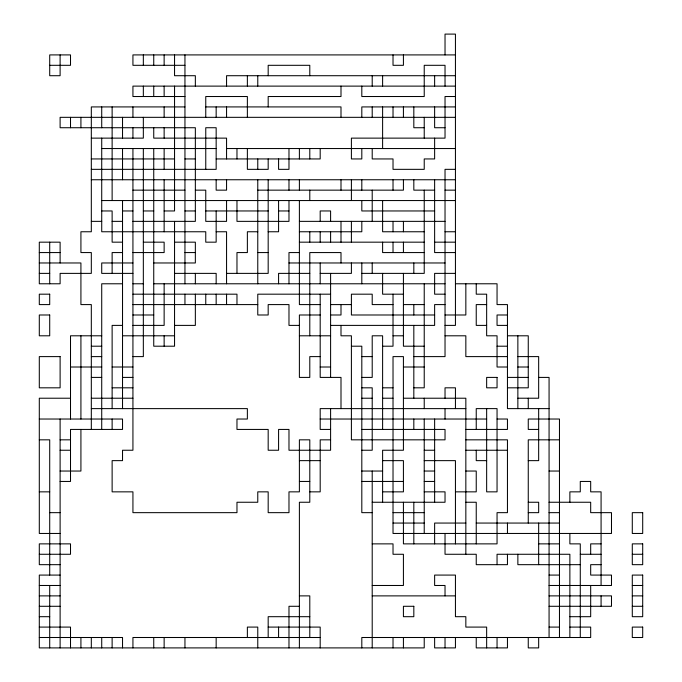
<?xml version="1.0" encoding="UTF-8"?>
<svg xmlns="http://www.w3.org/2000/svg" width="682" height="682" viewBox="0 0 682 682"><rect width="100%" height="100%" fill="white"/><g stroke="black" fill="none" stroke-linecap="round" stroke-linejoin="round"><path stroke-width="1.02" d="M455.44 54.91L132.93 54.91L132.93 65.31L184.95 65.31M49.709 65.31L70.51 65.31L70.51 54.91L49.709 54.91L49.709 75.711L60.11 75.711L60.11 54.91M455.44 75.711L226.56 75.711L226.56 86.12M455.44 86.12L132.93 86.12L132.93 96.52L184.95 96.52M455.44 96.52L445.031 96.52L445.031 138.131L351.401 138.131L351.401 158.94L361.81 158.94L361.81 148.54M184.95 106.921L91.32 106.921L91.32 231.761L80.919 231.761L80.919 252.57L91.32 252.57L91.32 273.38L60.11 273.38L60.11 283.78L39.3 283.78L39.3 242.17L60.11 242.17L60.11 262.971M205.759 106.921L341 106.921L341 117.33M455.44 106.921L361.81 106.921L361.81 117.33M455.44 117.33L60.11 117.33L60.11 127.73L195.35 127.73L195.35 221.36L132.93 221.36M424.23 127.73L413.821 127.73L413.821 106.921M445.031 127.73L434.63 127.73L434.63 106.921M91.32 138.131L143.339 138.131L143.339 117.33M101.72 148.54L216.16 148.54M226.56 148.54L455.44 148.54M91.32 158.94L174.549 158.94M184.95 158.94L195.35 158.94M216.16 158.94L320.19 158.94L320.19 148.54M91.32 169.341L216.16 169.341L216.16 127.73L205.759 127.73L205.759 169.341M455.44 169.341L445.031 169.341L445.031 356.609L413.821 356.609M91.32 179.75L455.44 179.75M132.93 190.15L184.95 190.15M195.35 190.15L205.759 190.15L205.759 221.36L226.56 221.36L226.56 200.551M257.77 190.15L403.42 190.15L403.42 179.75M434.63 190.15L413.821 190.15L413.821 179.75M445.031 190.15L455.44 190.15M101.72 200.551L455.44 200.551M101.72 210.96L112.129 210.96L112.129 242.17L122.53 242.17M122.53 210.96L132.93 210.96M143.339 210.96L153.74 210.96M164.14 210.96L174.549 210.96L174.549 86.12M184.95 210.96L195.35 210.96M205.759 210.96L268.179 210.96M278.58 210.96L288.98 210.96M434.63 210.96L361.81 210.96L361.81 200.551M91.32 221.36L101.72 221.36M112.129 221.36L122.53 221.36M299.389 221.36L445.031 221.36M216.16 231.761L226.56 231.761L226.56 283.78M257.77 231.761L247.37 231.761L247.37 252.57L236.969 252.57L236.969 273.38M268.179 231.761L278.58 231.761L278.58 200.551M299.389 231.761L361.81 231.761L361.81 221.36M424.23 231.761L382.611 231.761L382.611 200.551M445.031 231.761L455.44 231.761M143.339 242.17L164.14 242.17L164.14 252.57L132.93 252.57M174.549 242.17L195.35 242.17L195.35 262.971L153.74 262.971M299.389 242.17L424.23 242.17M434.63 242.17L455.44 242.17M39.3 252.57L60.11 252.57M122.53 252.57L112.129 252.57L112.129 273.38M184.95 252.57L195.35 252.57M257.77 252.57L268.179 252.57M299.389 252.57L288.98 252.57L288.98 283.78M424.23 252.57L382.611 252.57L382.611 242.17M455.44 252.57L434.63 252.57L434.63 179.75M39.3 262.971L80.919 262.971L80.919 304.59L91.32 304.59L91.32 429.43M132.93 262.971L101.72 262.971L101.72 273.38L132.93 273.38M288.98 262.971L445.031 262.971M39.3 273.38L49.709 273.38M174.549 273.38L216.16 273.38L216.16 283.78M226.56 273.38L268.179 273.38L268.179 179.75M309.79 273.38L278.58 273.38L278.58 283.78M320.19 273.38L351.401 273.38L351.401 262.971M361.81 273.38L424.23 273.38L424.23 190.15M455.44 273.38L434.63 273.38L434.63 294.181L445.031 294.181M122.53 283.78L101.72 283.78L101.72 429.43M132.93 283.78L143.339 283.78M153.74 283.78L445.031 283.78M455.44 283.78L497.05 283.78L497.05 304.59L507.451 304.59L507.451 408.62L549.07 408.62M132.93 294.181L236.969 294.181L236.969 304.59M330.6 294.181L257.77 294.181L257.77 314.99L268.179 314.99L268.179 304.59L288.98 304.59L288.98 325.391L299.389 325.391M403.42 294.181L382.611 294.181L382.611 273.38M132.93 304.59L257.77 304.59M320.19 304.59L299.389 304.59L299.389 200.551M330.6 304.59L351.401 304.59M393.02 304.59L372.21 304.59L372.21 294.181L351.401 294.181L351.401 314.99L434.63 314.99M403.42 304.59L424.23 304.59M445.031 304.59L434.63 304.59L434.63 325.391L330.6 325.391M486.65 304.59L476.241 304.59L476.241 325.391L486.65 325.391M132.93 314.99L153.74 314.99M320.19 314.99L299.389 314.99L299.389 377.41L309.79 377.41L309.79 356.609L320.19 356.609M330.6 314.99L341 314.99L341 304.59M445.031 314.99L465.84 314.99L465.84 283.78M507.451 314.99L497.05 314.99L497.05 325.391L507.451 325.391M122.53 325.391L112.129 325.391L112.129 408.62M132.93 325.391L164.14 325.391L164.14 283.78M174.549 325.391L195.35 325.391L195.35 294.181M445.031 325.391L455.44 325.391L455.44 34.1L445.031 34.1L445.031 54.91M101.72 335.8L70.51 335.8L70.51 419.029M122.53 335.8L174.549 335.8M299.389 335.8L330.6 335.8M393.02 335.8L403.42 335.8M445.031 335.8L465.84 335.8L465.84 356.609L507.451 356.609M507.451 335.8L528.26 335.8L528.26 387.819L507.451 387.819M91.32 346.2L101.72 346.2M351.401 346.2L361.81 346.2L361.81 512.659L372.21 512.659M382.611 346.2L393.02 346.2L393.02 294.181M424.23 346.2L403.42 346.2L403.42 273.38M497.05 346.2L507.451 346.2M91.32 356.609L101.72 356.609M132.93 356.609L143.339 356.609L143.339 148.54M361.81 356.609L372.21 356.609M517.86 356.609L538.661 356.609L538.661 398.22L517.86 398.22M70.51 367.01L101.72 367.01M112.129 367.01L132.93 367.01M320.19 367.01L330.6 367.01M403.42 367.01L424.23 367.01M507.451 367.01L497.05 367.01L497.05 335.8L486.65 335.8L486.65 294.181L476.241 294.181L476.241 283.78M517.86 367.01L528.26 367.01M91.32 377.41L101.72 377.41M122.53 377.41L132.93 377.41M361.81 377.41L372.21 377.41L372.21 335.8L382.611 335.8L382.611 429.43M507.451 377.41L528.26 377.41M538.661 377.41L549.07 377.41L549.07 637.5M112.129 387.819L132.93 387.819M361.81 387.819L372.21 387.819L372.21 450.239L361.81 450.239M382.611 387.819L393.02 387.819M413.821 387.819L424.23 387.819L424.23 283.78M70.51 398.22L39.3 398.22L39.3 533.46L60.11 533.46M91.32 398.22L132.93 398.22M361.81 398.22L372.21 398.22M382.611 398.22L393.02 398.22M403.42 398.22L465.84 398.22L465.84 554.27M91.32 408.62L247.37 408.62L247.37 419.029L236.969 419.029L236.969 429.43L268.179 429.43L268.179 450.239L278.58 450.239L278.58 429.43L288.98 429.43L288.98 450.239L330.6 450.239L330.6 408.62M465.84 408.62L320.19 408.62L320.19 429.43L330.6 429.43M39.3 419.029L122.53 419.029L122.53 429.43L70.51 429.43L70.51 481.449L60.11 481.449M320.19 419.029L486.65 419.029M497.05 419.029L507.451 419.029L507.451 429.43L465.84 429.43M361.81 429.43L445.031 429.43L445.031 439.83L351.401 439.83L351.401 335.8L341 335.8L341 325.391M538.661 429.43L528.26 429.43L528.26 419.029L559.47 419.029L559.47 637.5M39.3 439.83L49.709 439.83L49.709 575.079M60.11 439.83L70.51 439.83M330.6 439.83L320.19 439.83L320.19 491.85L309.79 491.85M465.84 439.83L507.451 439.83L507.451 512.659L497.05 512.659L497.05 543.869L403.42 543.869L403.42 502.25M559.47 439.83L528.26 439.83L528.26 523.06M60.11 450.239L70.51 450.239M424.23 450.239L434.63 450.239M465.84 450.239L507.451 450.239M299.389 460.64L320.19 460.64M382.611 460.64L403.42 460.64L403.42 491.85L382.611 491.85M424.23 460.64L455.44 460.64L455.44 543.869M486.65 460.64L476.241 460.64L476.241 450.239M528.26 460.64L538.661 460.64L538.661 408.62M60.11 471.04L80.919 471.04L80.919 429.43M361.81 471.04L382.611 471.04M424.23 471.04L434.63 471.04M465.84 471.04L476.241 471.04L476.241 491.85L455.44 491.85M549.07 471.04L559.47 471.04M299.389 481.449L309.79 481.449M361.81 481.449L403.42 481.449M424.23 481.449L434.63 481.449M39.3 491.85L49.709 491.85M424.23 491.85L445.031 491.85L445.031 502.25L372.21 502.25M465.84 502.25L476.241 502.25L476.241 543.869M528.26 502.25L538.661 502.25L538.661 512.659L528.26 512.659M549.07 502.25L590.68 502.25L590.68 512.659L611.49 512.659L611.49 533.46L393.02 533.46L393.02 356.609L403.42 356.609L403.42 450.239L382.611 450.239L382.611 502.25M49.709 512.659L60.11 512.659M393.02 512.659L424.23 512.659M549.07 512.659L559.47 512.659M393.02 523.06L424.23 523.06M465.84 523.06L434.63 523.06L434.63 543.869M476.241 523.06L559.47 523.06M372.21 543.869L393.02 543.869L393.02 554.27L403.42 554.27L403.42 585.48L372.21 585.48M538.661 543.869L559.47 543.869M601.081 543.869L590.68 543.869L590.68 554.27M39.3 554.27L70.51 554.27L70.51 543.869L39.3 543.869L39.3 564.67L60.11 564.67M580.28 554.27L601.081 554.27M632.291 554.27L642.7 554.27M580.28 564.67L517.86 564.67L517.86 554.27M601.081 564.67L590.68 564.67L590.68 575.079L611.49 575.079L611.49 585.48L549.07 585.48M60.11 575.079L39.3 575.079L39.3 647.9L424.23 647.9L424.23 637.5M549.07 575.079L559.47 575.079M39.3 585.48L60.11 585.48M632.291 585.48L642.7 585.48M39.3 595.88L60.11 595.88M299.389 595.88L309.79 595.88L309.79 637.5M372.21 595.88L455.44 595.88M549.07 595.88L611.49 595.88L611.49 606.289L549.07 606.289M632.291 595.88L642.7 595.88M39.3 606.289L60.11 606.289M299.389 606.289L288.98 606.289L288.98 647.9M632.291 606.289L642.7 606.289M39.3 616.69L49.709 616.69M309.79 616.69L268.179 616.69L268.179 637.5M569.871 616.69L590.68 616.69L590.68 585.48M39.3 627.09L70.51 627.09L70.51 647.9M268.179 627.09L320.19 627.09L320.19 647.9M549.07 627.09L559.47 627.09M569.871 627.09L590.68 627.09L590.68 637.5L361.81 637.5L361.81 647.9M39.3 637.5L122.53 637.5L122.53 647.9M320.19 637.5L132.93 637.5L132.93 647.9M601.081 585.48L601.081 491.85L590.68 491.85L590.68 481.449L580.28 481.449L580.28 491.85L569.871 491.85L569.871 502.25M601.081 595.88L601.081 606.289M580.28 637.5L580.28 543.869L569.871 543.869L569.871 533.46M569.871 637.5L569.871 554.27L497.05 554.27L497.05 564.67M538.661 523.06L538.661 564.67M538.661 637.5L538.661 647.9L528.26 647.9L528.26 637.5M528.26 398.22L528.26 408.62M517.86 335.8L517.86 408.62M507.451 523.06L507.451 533.46M507.451 554.27L507.451 564.67L476.241 564.67L476.241 554.27L445.031 554.27L445.031 533.46M507.451 637.5L507.451 647.9L476.241 647.9L476.241 637.5M497.05 637.5L497.05 647.9M486.65 408.62L486.65 491.85L497.05 491.85L497.05 408.62L476.241 408.62L476.241 429.43M486.65 647.9L486.65 627.09L465.84 627.09L465.84 616.69L455.44 616.69L455.44 575.079L434.63 575.079L434.63 585.48L445.031 585.48L445.031 595.88M455.44 408.62L455.44 387.819L445.031 387.819L445.031 398.22M455.44 637.5L455.44 647.9L434.63 647.9L434.63 637.5M445.031 86.12L445.031 65.31L424.23 65.31L424.23 96.52L361.81 96.52L361.81 86.12M445.031 408.62L445.031 419.029M445.031 637.5L445.031 647.9M434.63 75.711L434.63 86.12M434.63 138.131L434.63 158.94L424.23 158.94L424.23 169.341L393.02 169.341L393.02 158.94L372.21 158.94L372.21 148.54M434.63 419.029L434.63 502.25M424.23 117.33L424.23 138.131M424.23 398.22L424.23 408.62M424.23 419.029L424.23 533.46M413.821 262.971L413.821 273.38M413.821 304.59L413.821 314.99M413.821 325.391L413.821 398.22M413.821 419.029L413.821 429.43M413.821 502.25L413.821 543.869M403.42 54.91L403.42 65.31L393.02 65.31L393.02 54.91M403.42 106.921L403.42 117.33M403.42 221.36L403.42 231.761M403.42 242.17L403.42 252.57M403.42 637.5L403.42 647.9M393.02 106.921L393.02 117.33M393.02 179.75L393.02 190.15M393.02 221.36L393.02 231.761M393.02 242.17L393.02 252.57M393.02 637.5L393.02 647.9M382.611 75.711L382.611 86.12M382.611 106.921L382.611 148.54M372.21 75.711L372.21 86.12M372.21 106.921L372.21 117.33M372.21 190.15L372.21 221.36M372.21 262.971L372.21 273.38M372.21 471.04L372.21 647.9M361.81 179.75L361.81 190.15M361.81 262.971L361.81 283.78M351.401 179.75L351.401 200.551M351.401 221.36L351.401 242.17M341 86.12L341 96.52L268.179 96.52L268.179 106.921M341 179.75L341 190.15M341 221.36L341 242.17M341 262.971L341 252.57L309.79 252.57L309.79 335.8M341 408.62L341 377.41L320.19 377.41L320.19 294.181M330.6 221.36L330.6 210.96L320.19 210.96L320.19 221.36M330.6 231.761L330.6 242.17M330.6 273.38L330.6 377.41M320.19 231.761L320.19 242.17M320.19 262.971L320.19 283.78M309.79 75.711L309.79 65.31L268.179 65.31L268.179 75.711M309.79 148.54L309.79 158.94M309.79 190.15L309.79 200.551M309.79 231.761L309.79 242.17M299.389 148.54L299.389 158.94M299.389 179.75L299.389 190.15M299.389 647.9L299.389 502.25L309.79 502.25L309.79 439.83L299.389 439.83L299.389 491.85L288.98 491.85L288.98 512.659L268.179 512.659L268.179 491.85L257.77 491.85L257.77 502.25L236.969 502.25L236.969 512.659L132.93 512.659L132.93 491.85L112.129 491.85L112.129 460.64L122.53 460.64L122.53 450.239L132.93 450.239L132.93 148.54M288.98 148.54L288.98 169.341L278.58 169.341L278.58 158.94M288.98 179.75L288.98 190.15M288.98 200.551L288.98 221.36L236.969 221.36L236.969 200.551M278.58 627.09L278.58 637.5M268.179 158.94L268.179 169.341L247.37 169.341L247.37 148.54M257.77 75.711L257.77 86.12M257.77 158.94L257.77 169.341M257.77 179.75L257.77 283.78M257.77 647.9L257.77 627.09L247.37 627.09L247.37 637.5M247.37 75.711L247.37 86.12M247.37 117.33L247.37 96.52L205.759 96.52L205.759 117.33M236.969 148.54L236.969 158.94M226.56 106.921L226.56 117.33M226.56 158.94L226.56 138.131L153.74 138.131L153.74 127.73M226.56 179.75L226.56 190.15L216.16 190.15L216.16 179.75M226.56 294.181L226.56 304.59M216.16 106.921L216.16 117.33M216.16 210.96L216.16 242.17L205.759 242.17L205.759 231.761L101.72 231.761L101.72 138.131M216.16 294.181L216.16 304.59M216.16 637.5L216.16 647.9M205.759 294.181L205.759 304.59M195.35 86.12L195.35 75.711L174.549 75.711L174.549 54.91M195.35 273.38L195.35 283.78M184.95 54.91L184.95 283.78M184.95 294.181L184.95 304.59M184.95 637.5L184.95 647.9M174.549 221.36L174.549 346.2L153.74 346.2L153.74 148.54M164.14 54.91L164.14 65.31M164.14 86.12L164.14 96.52M164.14 106.921L164.14 117.33M164.14 127.73L164.14 138.131M164.14 148.54L164.14 169.341M164.14 179.75L164.14 231.761M164.14 335.8L164.14 346.2M164.14 637.5L164.14 647.9M153.74 54.91L153.74 65.31M153.74 86.12L153.74 96.52M153.74 637.5L153.74 647.9M143.339 54.91L143.339 65.31M143.339 86.12L143.339 96.52M132.93 106.921L132.93 117.33M132.93 127.73L132.93 138.131M122.53 117.33L122.53 138.131M122.53 148.54L122.53 179.75M122.53 200.551L122.53 408.62M112.129 106.921L112.129 200.551M112.129 419.029L112.129 429.43M112.129 637.5L112.129 647.9M101.72 106.921L101.72 127.73M101.72 637.5L101.72 647.9M91.32 637.5L91.32 647.9M80.919 117.33L80.919 127.73M80.919 335.8L80.919 419.029M80.919 637.5L80.919 647.9M70.51 117.33L70.51 127.73M60.11 419.029L60.11 647.9M49.709 242.17L49.709 283.78M49.709 585.48L49.709 647.9M49.709 294.181L39.3 294.181L39.3 304.59L49.709 304.59L49.709 294.181M49.709 314.99L39.3 314.99L39.3 335.8L49.709 335.8L49.709 314.99M60.11 356.609L39.3 356.609L39.3 387.819L60.11 387.819L60.11 356.609M497.05 377.41L486.65 377.41L486.65 387.819L497.05 387.819L497.05 377.41M642.7 512.659L632.291 512.659L632.291 533.46L642.7 533.46L642.7 512.659M642.7 543.869L632.291 543.869L632.291 564.67L642.7 564.67L642.7 543.869M642.7 575.079L632.291 575.079L632.291 616.69L642.7 616.69L642.7 575.079M413.821 606.289L403.42 606.289L403.42 616.69L413.821 616.69L413.821 606.289M642.7 627.09L632.291 627.09L632.291 637.5L642.7 637.5L642.7 627.09"/></g></svg>
